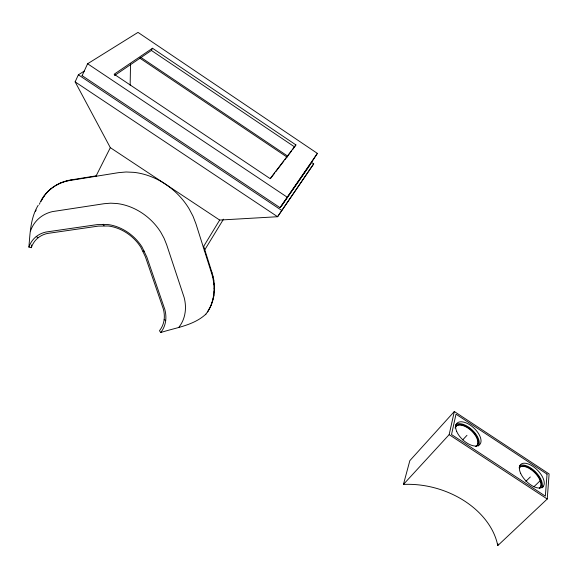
<?xml version="1.0" encoding="UTF-8"?>
<svg xmlns="http://www.w3.org/2000/svg" width="578" height="578" viewBox="0 0 578 578"><rect width="100%" height="100%" fill="white"/><g stroke="black" fill="none" stroke-linecap="round" stroke-linejoin="round"><path stroke-width="0.87" d="M130.151 85.183L130.534 63.667M203.283 247.001L203.723 246.452L211.953 272.491C216.129 285.438 215.334 300.502 207.48 311.925C214.944 300.538 215.637 285.799 211.526 273.069L195.964 223.874L193.023 216.23L189.107 208.81A64.512 52.36 41.7 0 0 134.002 172.36L126.083 171.991L118.425 172.67L70.415 180.401C57.786 182.287 45.973 190.184 40.46 201.852M547.243 499.009L549.1 473.946L454.315 411.507L409.838 460.652L403.43 484.429A79.172 58.457 16.5 0 1 497.759 545.61L547.243 499.009L449.157 434.649L454.315 411.507M38.22 205.212C30.504 217.834 30.099 232.775 28.9 247.073L31.291 247.673L31.552 244.985M497.759 545.61L497.99 543.847M39.405 204.222L40.063 202.632M30.497 230.94L31.711 228.021A47.678 36.999 42.2 0 1 37.924 219.315L39.954 217.538A47.678 36.999 42.2 0 1 52.446 211.599L104.163 203.702L110.673 203.181L116.944 203.528A51.63 41.226 41.1 0 1 160.879 232.407L164.065 238.259L166.666 244.74L184.172 297.576A46.753 36.992 37.5 0 1 185.17 312.134L184.693 314.88A46.753 36.992 37.5 0 1 180.632 324.814L178.869 327.321M28.9 247.073L29.998 244.443A36.696 28.192 41.9 0 1 34.759 237.84L36.313 236.503A36.696 28.192 41.9 0 1 45.872 232.053L97.198 224.611L107.638 224.502A40.59 32.108 40.7 0 1 142.051 247.037L146.855 257.094L164.809 309.418A35.98 28.192 37.3 0 1 165.705 320.537L165.359 322.632A35.98 28.192 37.3 0 1 162.339 330.24L160.763 332.523L159.477 330.753L161.016 328.521A33.835 26.523 37.3 0 0 163.849 321.354L164.174 319.381A33.835 26.523 37.3 0 0 163.321 308.927L145.425 256.878L140.837 247.276A38.372 30.367 40.7 0 0 108.332 225.998L98.368 226.099L47.309 233.476A34.507 26.523 41.9 0 0 38.321 237.645L36.855 238.902A34.507 26.523 41.9 0 0 32.368 245.101L31.291 247.673M311.455 162.353L313.702 163.863L277.577 216.721L219.676 220.066L110.326 147.657L75.133 81.874L78.37 74.808L84.446 70.964M82.025 75.87L87.603 63.761L138.005 32.39L317.365 153.387L307.734 168.249L281.248 206.368M114.502 75.566L151.4 50.445L152.498 48.249L295.914 144.919L292.475 149.767M95.746 176.651L110.326 147.657M41.067 201.361L42.281 199.034L41.674 199.526M35.337 211.432L36.183 210.052M203.34 246.907L219.676 220.066M204.244 250.693L223.505 219.17M42.743 198.297C48.704 188.233 59.556 181.68 71 179.917L96.483 175.813L95.926 176.297M280.099 207.654L317.365 153.387M313.702 163.863L277.577 216.721L75.133 81.874M160.763 332.523C176.073 327.567 193.681 325.522 205.913 314.1M310.921 163.328L280.07 207.697L82.127 75.646M210.717 305.849L211.136 305.249M209.229 308.97L209.648 308.37M211.945 302.576L212.364 301.983M212.899 299.173L213.311 298.573M213.571 295.647L213.983 295.055M213.405 296.5L213.824 295.907M213.954 292.02L214.373 291.435M214.055 288.314L214.474 287.728M205.493 314.699L207.899 311.325M213.86 284.549L214.279 283.964M213.376 280.735L213.795 280.157M212.596 276.905L213.015 276.327M211.526 273.069L211.953 272.491M295.914 144.919L270.143 178.624L114.148 74.23L152.498 48.249M270.41 178.66L274.716 173.024M275.793 171.615L283.863 161.045M284.94 159.636L291.399 151.176M403.43 484.429L449.157 434.649M462.718 439.872L466.973 435.321M525.864 481.33L530.337 476.966M533.906 486.784L540.372 480.549M70.415 180.401L71 179.917M66.716 181.145L67.301 180.668M63.154 182.178L63.746 181.702M43.545 196.592L44.152 196.101M59.751 183.493L60.35 183.009M48.053 191.311L48.653 190.819M53.487 186.911L54.086 186.427M45.676 193.847L46.283 193.363M56.528 185.068L57.121 184.584M50.033 189.548L51.261 188.507M143.055 251.271L144.341 251.163M36.241 236.568L38.293 237.674M78.37 74.808L281.681 210.406M87.603 63.761L286.963 197.04M140.996 57.475L287.721 156.147M139.717 58.053L287.1 157.137M151.4 50.445L294.628 146.949M164.166 319.424L165.684 320.631M103.202 224.235L104.04 225.738M455.464 424.946A15.555 8.114 42.8 0 1 472.024 429.794A15.555 8.114 42.8 0 1 478.309 445.992M519.752 465.651A15.7 7.89 45 0 1 535.539 471.886A15.7 7.89 45 0 1 541.716 487.644M519.203 467.884A14.436 7.254 45 0 1 535.105 472.327A14.436 7.254 45 0 1 539.447 488.179M519.21 467.739A14.428 7.254 45 0 1 534.729 472.688A14.428 7.254 45 0 1 539.585 488.164M543.103 486.257A16.343 8.2 45 0 1 542.569 487.702M542.467 486.156A16.329 8.208 45 0 1 542.128 487.745M455.565 426.665A14.291 7.463 42.8 0 1 471.699 431.072A14.291 7.463 42.8 0 1 476.07 446.447M455.074 428.117A14.298 7.456 42.8 0 1 471.135 429.851A14.298 7.456 42.8 0 1 475.846 446.411M547.041 474.133L545.35 496.126L451.526 434.548L455.999 414.173L547.041 474.133M456.656 431.34A15.577 8.092 42.8 0 0 478.461 445.465A15.577 8.092 42.8 0 0 469.943 424.924A15.577 8.092 42.8 0 0 456.656 431.34M520.662 473.382A15.729 7.868 44.9 0 0 542.178 487.326A15.729 7.868 44.9 0 0 532.569 466.157A15.729 7.868 44.9 0 0 520.662 473.382"/></g></svg>
